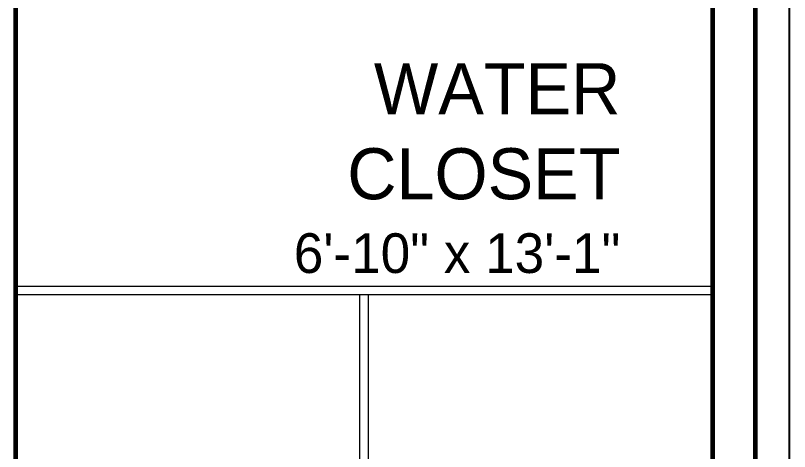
# Model space of a CAD drawing. Header units: feet. Extents: x 109753 to 150441, y 47761 to 75080.
# Drawn here: x 126671.1 to 126762.1, y 49325 to 49376.3 of the extents above; entities that cross this region are included whole.
import ezdxf

# ---------------------------------------------------------------- set-up
doc = ezdxf.new("R2010")
doc.units = ezdxf.units.FT
doc.header["$LTSCALE"] = 50
doc.header["$MEASUREMENT"] = 0
doc.linetypes.add('ACAD_ISO04W100', pattern=[30, 24, -3, 0, -3])
for name, color, linetype, lineweight in [('door and windows', 4, 'Continuous', 13), ('TEXT', 181, 'Continuous', 13), ('WALL', 1, 'Continuous', 60)]:
    doc.layers.add(name, color=color, linetype=linetype, lineweight=lineweight)
doc.styles.add('GL_Imperial', font='GOTHIC.TTF', dxfattribs={"height": 8})

msp = doc.modelspace()

# ---------------------------------------------------------------- linework, layer by layer
at = {"linetype": 'ACAD_ISO04W100', "ltscale": 3}
msp.add_line((126762.073, 48956.274), (126762.073, 50078.747), dxfattribs=at)
at = {"layer": 'door and windows'}
for p, q in [((126753.073, 49344.392), (126671.114, 49344.392)), ((126753.073, 49343.392), (126671.114, 49343.392)), ((126711.594, 49283.392), (126711.594, 49343.392)), ((126712.594, 49283.392), (126712.594, 49343.392))]:
    msp.add_line(p, q, dxfattribs=at)
at = {"layer": 'WALL'}
for p, q in [((126671.114, 49440.51), (126671.114, 49283.392)), ((126753.073, 49283.392), (126753.073, 49410.51)), ((126758.073, 49283.392), (126758.073, 49405.51))]:
    msp.add_line(p, q, dxfattribs=at)

# ---------------------------------------------------------------- texts
at = {"layer": 'TEXT', "insert": (126742.201, 49370.646), "char_height": 8, "width": 59.66804, "attachment_point": 3, "style": 'GL_Imperial'}
msp.add_mtext('{\\H0.75x;WATER CLOSET\\P\\H0.77778x;6\'-10" x 13\'-1"}', dxfattribs=at)

doc.saveas('drawing.dxf')
